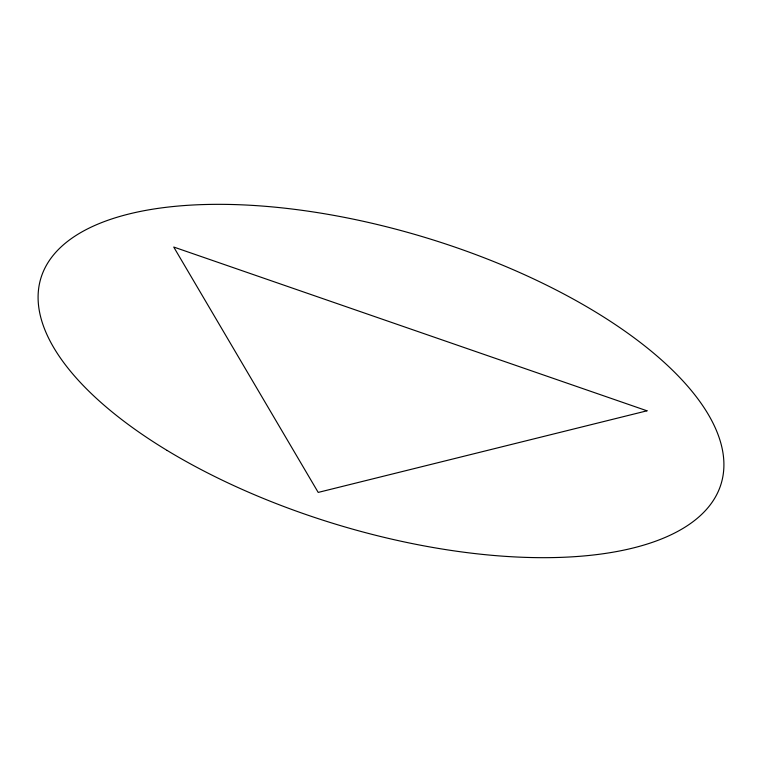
<?xml version="1.0" encoding="UTF-8"?>
<svg xmlns="http://www.w3.org/2000/svg" width="762" height="762" viewBox="0 0 762 762"><rect width="100%" height="100%" fill="white"/><g stroke="black" fill="none" stroke-linecap="round" stroke-linejoin="round"><path stroke-width="1.14" d="M646.995 410.804L318.202 492.414L173.717 247.031L646.995 410.804M167.154 450.456A355.311 150.162 16.8 0 0 720.071 486.956A355.311 150.162 16.8 0 0 255.775 205.597A355.311 150.162 16.8 0 0 167.154 450.456"/></g></svg>
